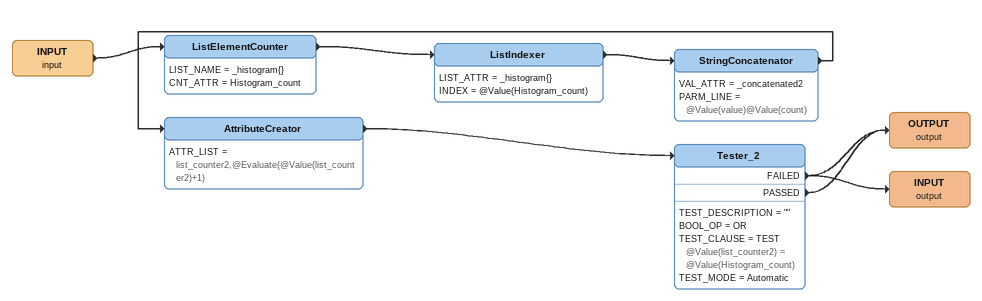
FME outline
INPUT (input)
    -> ListElementCounter
ListElementCounter
    LIST_NAME = _histogram{}
    CNT_ATTR = Histogram_count
    -> ListIndexer
ListIndexer
    LIST_ATTR = _histogram{}
    INDEX = @Value(Histogram_count)
    -> StringConcatenator
StringConcatenator
    VAL_ATTR = _concatenated2
    PARM_LINE = @Value(value)@Value(count)
    -> AttributeCreator
AttributeCreator
    ATTR_LIST = list_counter2,@Evaluate(@Value(list_counter2)+1)
    -> Tester_2
Tester_2
    TEST_DESCRIPTION = ""
    BOOL_OP = OR
    TEST_CLAUSE = TEST @Value(list_counter2) = @Value(Histogram_count)
    TEST_MODE = Automatic
    FAILED -> INPUT (output)
    PASSED -> OUTPUT (output)
    FAILED -> OUTPUT (output)
OUTPUT (output)
INPUT (output)
